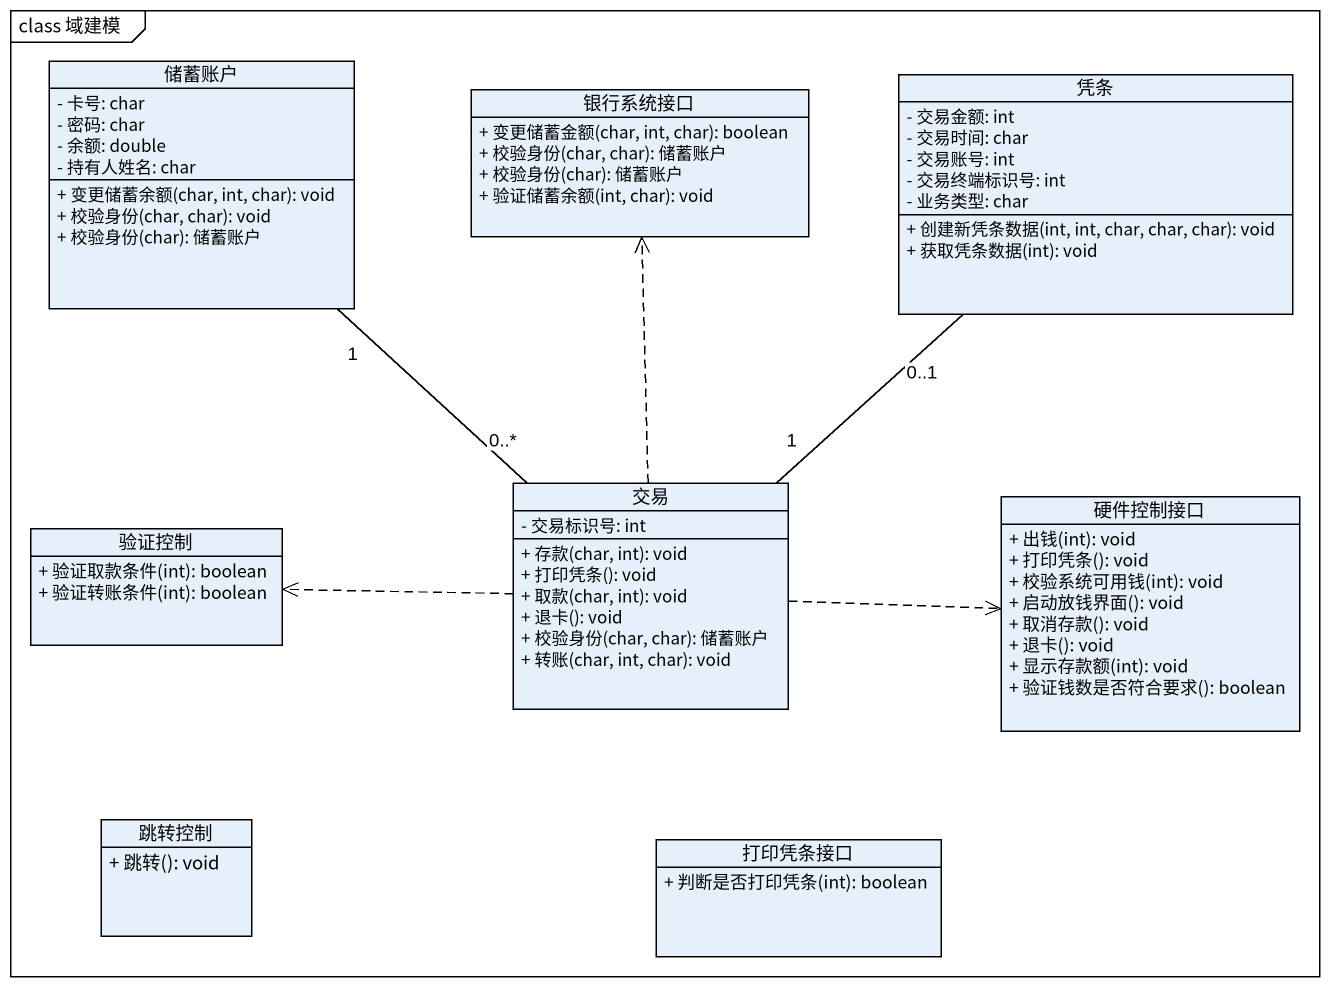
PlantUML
@startuml
mainframe class 域建模
hide circle
hide empty members
skinparam classAttributeIconSize 0
class 储蓄账户 {
  - 卡号: char
  - 密码: char
  - 余额: double
  - 持有人姓名: char
  + 变更储蓄余额(char, int, char): void
  + 校验身份(char, char): void
  + 校验身份(char): 储蓄账户
}
class 银行系统接口 {
  + 变更储蓄金额(char, int, char): boolean
  + 校验身份(char, char): 储蓄账户
  + 校验身份(char): 储蓄账户
  + 验证储蓄余额(int, char): void
}
class 凭条 {
  - 交易金额: int
  - 交易时间: char
  - 交易账号: int
  - 交易终端标识号: int
  - 业务类型: char
  + 创建新凭条数据(int, int, char, char, char): void
  + 获取凭条数据(int): void
}
class 交易 {
  - 交易标识号: int
  + 存款(char, int): void
  + 打印凭条(): void
  + 取款(char, int): void
  + 退卡(): void
  + 校验身份(char, char): 储蓄账户
  + 转账(char, int, char): void
}
class 硬件控制接口 {
  + 出钱(int): void
  + 打印凭条(): void
  + 校验系统可用钱(int): void
  + 启动放钱界面(): void
  + 取消存款(): void
  + 退卡(): void
  + 显示存款额(int): void
  + 验证钱数是否符合要求(): boolean
}
class 验证控制 {
  + 验证取款条件(int): boolean
  + 验证转账条件(int): boolean
}
class 跳转控制 {
  + 跳转(): void
}
class 打印凭条接口 {
  + 判断是否打印凭条(int): boolean
}
交易 "0..*" -up- "1" 储蓄账户
交易 .up.> 银行系统接口
交易 "1" -up- "0..1" 凭条
交易 .right.> 硬件控制接口
交易 .left.> 验证控制
@enduml
